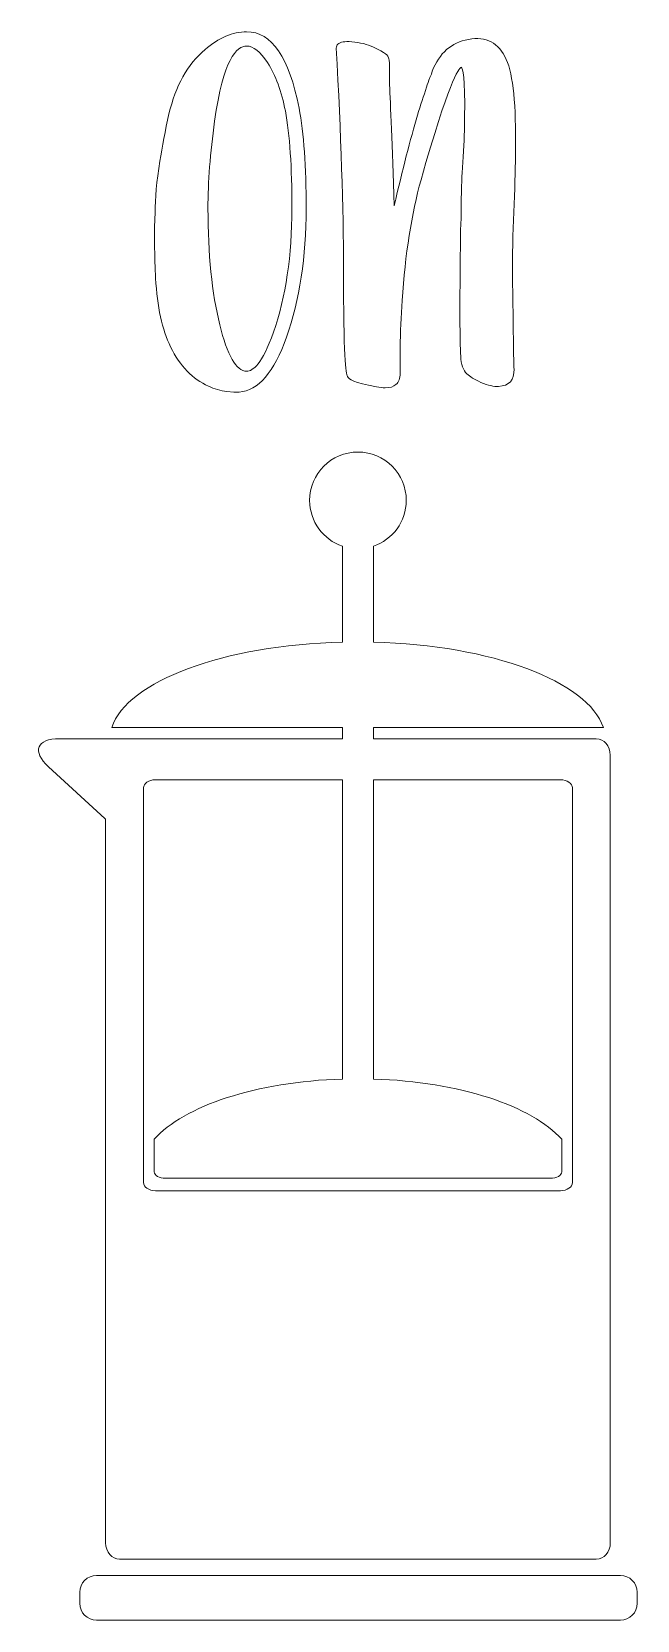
# Model space of a CAD drawing. Header units: inches. Extents: x 4.4 to 7.6, y -11.8 to -0.2.
# Drawn here: x 4.96 to 7.02, y -11.75 to -6.35 of the extents above; entities that cross this region are included whole.
import ezdxf

# ---------------------------------------------------------------- set-up
doc = ezdxf.new("R2010")
doc.units = ezdxf.units.IN
doc.header["$MEASUREMENT"] = 0
doc.layers.add('Layer 1', color=7, linetype='Continuous')

msp = doc.modelspace()

# ---------------------------------------------------------------- linework, layer by layer
at = {"layer": 'Layer 1', "lineweight": 0}
for points, knots in [([(5.6894, -6.35), (5.6422, -6.35), (5.5946, -6.3703), (5.5478, -6.4104), (5.4884, -6.461), (5.4471, -6.5346), (5.4251, -6.6289), (5.4121, -6.6864), (5.4017, -6.7407), (5.3942, -6.7901), (5.3834, -6.8582), (5.3779, -6.917), (5.3779, -6.9647), (5.3779, -6.9647), (5.3763, -7.0137), (5.3763, -7.0137), (5.3763, -7.0137), (5.3763, -7.0688), (5.3763, -7.0688), (5.3763, -7.1146), (5.3774, -7.1546), (5.3795, -7.1878), (5.385, -7.2847), (5.4022, -7.3633), (5.4306, -7.4213), (5.4627, -7.4865), (5.5061, -7.5315), (5.5595, -7.5549), (5.5796, -7.5638), (5.6005, -7.57), (5.6223, -7.5734), (5.6223, -7.5734), (5.6455, -7.575), (5.6455, -7.575), (5.6455, -7.575), (5.664, -7.575), (5.664, -7.575), (5.7288, -7.5705), (5.783, -7.5075), (5.8251, -7.388), (5.8696, -7.2622), (5.8921, -7.115), (5.8921, -6.9504), (5.8921, -6.8088), (5.8839, -6.6941), (5.8676, -6.6097), (5.8345, -6.4374), (5.7745, -6.35), (5.6894, -6.35)], [0, 0, 0, 0, 1, 1, 1, 2, 2, 2, 3, 3, 3, 4, 4, 4, 5, 5, 5, 6, 6, 6, 7, 7, 7, 8, 8, 8, 9, 9, 9, 10, 10, 10, 11, 11, 11, 12, 12, 12, 13, 13, 13, 14, 14, 14, 15, 15, 15, 16, 16, 16, 16]), ([(6.573, -6.444), (6.5476, -6.3874), (6.5042, -6.3646), (6.4442, -6.3761), (6.3864, -6.3863), (6.345, -6.4224), (6.3211, -6.4841), (6.3211, -6.4841), (6.3182, -6.4944), (6.3182, -6.4944), (6.3182, -6.4944), (6.3132, -6.506), (6.3132, -6.506), (6.3088, -6.5169), (6.3049, -6.5281), (6.3017, -6.5388), (6.2918, -6.5674), (6.2814, -6.5991), (6.2708, -6.6333), (6.2466, -6.7152), (6.22, -6.8189), (6.1917, -6.9421), (6.1842, -6.7303), (6.179, -6.5951), (6.1761, -6.5301), (6.1761, -6.5301), (6.1761, -6.47), (6.1761, -6.47), (6.1761, -6.4483), (6.1739, -6.4411), (6.1725, -6.4386), (6.1704, -6.4312), (6.1626, -6.4212), (6.1212, -6.4027), (6.0999, -6.3926), (6.0749, -6.3864), (6.047, -6.3841), (6.0228, -6.3824), (6.0079, -6.3848), (6.0003, -6.3919), (5.9965, -6.3954), (5.9946, -6.4), (5.9946, -6.4055), (6.0107, -6.7006), (6.0189, -6.9527), (6.0189, -7.1549), (6.0189, -7.4589), (6.0264, -7.5109), (6.0329, -7.5223), (6.0378, -7.5311), (6.0533, -7.5422), (6.1308, -7.5571), (6.1421, -7.5593), (6.1521, -7.5604), (6.1609, -7.5604), (6.1769, -7.5604), (6.189, -7.5568), (6.1977, -7.5494), (6.2076, -7.5411), (6.2123, -7.5284), (6.2118, -7.5119), (6.2118, -7.5119), (6.2118, -7.4244), (6.2118, -7.4244), (6.2128, -7.3713), (6.215, -7.3174), (6.2183, -7.2641), (6.229, -7.1065), (6.2507, -6.9683), (6.2829, -6.8536), (6.3764, -6.5236), (6.4099, -6.4747), (6.4204, -6.4702), (6.4243, -6.4753), (6.4336, -6.502), (6.4311, -6.6404), (6.4311, -6.6779), (6.4295, -6.7231), (6.4263, -6.7747), (6.4263, -6.7747), (6.423, -6.8298), (6.423, -6.8298), (6.4219, -6.8485), (6.4214, -6.86), (6.4214, -6.8638), (6.4203, -6.8802), (6.4198, -6.9128), (6.4198, -6.963), (6.4176, -7.0165), (6.4165, -7.0728), (6.4165, -7.1304), (6.4143, -7.2843), (6.4149, -7.3931), (6.4181, -7.4538), (6.4193, -7.4807), (6.4261, -7.5005), (6.4387, -7.513), (6.449, -7.5222), (6.4645, -7.5316), (6.4864, -7.542), (6.5115, -7.5523), (6.5312, -7.5567), (6.5465, -7.5556), (6.5825, -7.5543), (6.6009, -7.5341), (6.5996, -7.4966), (6.5986, -7.483), (6.598, -7.4603), (6.598, -7.4289), (6.597, -7.3938), (6.5964, -7.3567), (6.5964, -7.3186), (6.5942, -7.2166), (6.5937, -7.137), (6.5948, -7.0818), (6.5948, -7.0655), (6.5953, -7.0438), (6.5964, -7.0172), (6.5964, -7.0172), (6.5997, -6.9361), (6.5997, -6.9361), (6.6029, -6.8616), (6.6045, -6.8003), (6.6045, -6.7541), (6.6067, -6.5989), (6.5964, -6.4975), (6.573, -6.4441), (6.573, -6.4441), (6.573, -6.444), (6.573, -6.444)], [0, 0, 0, 0, 1, 1, 1, 2, 2, 2, 3, 3, 3, 4, 4, 4, 5, 5, 5, 6, 6, 6, 7, 7, 7, 8, 8, 8, 9, 9, 9, 10, 10, 10, 11, 11, 11, 12, 12, 12, 13, 13, 13, 14, 14, 14, 15, 15, 15, 16, 16, 16, 17, 17, 17, 18, 18, 18, 19, 19, 19, 20, 20, 20, 21, 21, 21, 22, 22, 22, 23, 23, 23, 24, 24, 24, 25, 25, 25, 26, 26, 26, 27, 27, 27, 28, 28, 28, 29, 29, 29, 30, 30, 30, 31, 31, 31, 32, 32, 32, 33, 33, 33, 34, 34, 34, 35, 35, 35, 36, 36, 36, 37, 37, 37, 38, 38, 38, 39, 39, 39, 40, 40, 40, 41, 41, 41, 42, 42, 42, 43, 43, 43, 43]), ([(5.6894, -7.5039), (5.6542, -7.5039), (5.6227, -7.4493), (5.5981, -7.346), (5.5714, -7.239), (5.5578, -7.1059), (5.5578, -6.9504), (5.5578, -6.8612), (5.5654, -6.7616), (5.5804, -6.6545), (5.6092, -6.4429), (5.6555, -6.3985), (5.6894, -6.3985), (5.7123, -6.3985), (5.7363, -6.4175), (5.7605, -6.4548), (5.788, -6.4982), (5.8084, -6.5535), (5.8211, -6.6192), (5.836, -6.6995), (5.8436, -6.8109), (5.8436, -6.9504), (5.8436, -7.1099), (5.8225, -7.2516), (5.7808, -7.3713), (5.7421, -7.4809), (5.7097, -7.5039), (5.6894, -7.5039)], [0, 0, 0, 0, 1, 1, 1, 2, 2, 2, 3, 3, 3, 4, 4, 4, 5, 5, 5, 6, 6, 6, 7, 7, 7, 8, 8, 8, 9, 9, 9, 9]), ([(6.8791, -8.7534), (6.8791, -8.7534), (6.8792, -8.7533), (6.8792, -8.7533), (6.8792, -8.7533), (6.1211, -8.7533), (6.1211, -8.7533), (6.1211, -8.7533), (6.1211, -8.7149), (6.1211, -8.7149), (6.5186, -8.715), (6.8998, -8.7151), (6.9034, -8.7151), (6.9034, -8.7151), (6.9034, -8.7151), (6.9034, -8.7151), (6.8502, -8.558), (6.5241, -8.4353), (6.1211, -8.4252), (6.1211, -8.4252), (6.1211, -8.0988), (6.1211, -8.0988), (6.1859, -8.0768), (6.2327, -8.0155), (6.2327, -7.9432), (6.2327, -7.8524), (6.159, -7.7787), (6.0682, -7.7787), (5.9774, -7.7787), (5.9038, -7.8524), (5.9038, -7.9432), (5.9038, -8.0155), (5.9505, -8.0768), (6.0153, -8.0988), (6.0153, -8.0988), (6.0153, -8.4251), (6.0153, -8.4251), (5.611, -8.4348), (5.2835, -8.5576), (5.2302, -8.7151), (5.236, -8.7148), (5.6179, -8.7148), (6.0153, -8.7149), (6.0153, -8.7149), (6.0153, -8.7533), (6.0153, -8.7533), (6.0153, -8.7533), (5.0522, -8.7533), (5.0522, -8.7533), (4.9747, -8.7533), (4.958, -8.7962), (5.0151, -8.8486), (5.0151, -8.8486), (5.2068, -9.0245), (5.2068, -9.0245), (5.2077, -9.0253), (5.2085, -9.026), (5.2094, -9.0267), (5.2094, -9.0267), (5.2094, -11.4874), (5.2094, -11.4874), (5.2094, -11.5178), (5.2309, -11.5428), (5.2571, -11.5428), (5.2571, -11.5428), (6.8792, -11.5428), (6.8792, -11.5428), (6.9055, -11.5428), (6.927, -11.5178), (6.927, -11.4874), (6.927, -11.4874), (6.927, -8.8088), (6.927, -8.8088), (6.927, -8.7783), (6.9054, -8.7534), (6.8791, -8.7534)], [0, 0, 0, 0, 1, 1, 1, 2, 2, 2, 3, 3, 3, 4, 4, 4, 5, 5, 5, 6, 6, 6, 7, 7, 7, 8, 8, 8, 9, 9, 9, 10, 10, 10, 11, 11, 11, 12, 12, 12, 13, 13, 13, 14, 14, 14, 15, 15, 15, 16, 16, 16, 17, 17, 17, 18, 18, 18, 19, 19, 19, 20, 20, 20, 21, 21, 21, 22, 22, 22, 23, 23, 23, 24, 24, 24, 25, 25, 25, 25]), ([(6.7982, -10.2622), (6.7982, -10.2774), (6.7799, -10.2899), (6.7576, -10.2899), (6.7576, -10.2899), (5.3788, -10.2899), (5.3788, -10.2899), (5.3565, -10.2899), (5.3382, -10.2774), (5.3382, -10.2622), (5.3382, -10.2622), (5.3382, -8.9205), (5.3382, -8.9205), (5.3382, -8.9053), (5.3565, -8.8928), (5.3788, -8.8928), (5.3788, -8.8928), (6.0153, -8.8928), (6.0153, -8.8928), (6.0153, -8.8928), (6.0153, -9.9102), (6.0153, -9.9102), (5.7222, -9.9191), (5.4761, -10.0015), (5.3747, -10.1151), (5.3747, -10.1151), (5.3747, -10.2255), (5.3747, -10.2255), (5.3747, -10.2377), (5.3921, -10.2476), (5.4133, -10.2476), (5.4133, -10.2476), (6.7231, -10.2476), (6.7231, -10.2476), (6.7443, -10.2476), (6.7617, -10.2377), (6.7617, -10.2255), (6.7617, -10.2255), (6.7617, -10.1151), (6.7617, -10.1151), (6.6602, -10.0015), (6.4142, -9.9191), (6.1211, -9.9102), (6.1211, -9.9102), (6.1211, -8.8928), (6.1211, -8.8928), (6.1211, -8.8928), (6.7576, -8.8928), (6.7576, -8.8928), (6.7799, -8.8928), (6.7982, -8.9053), (6.7982, -8.9205), (6.7982, -8.9205), (6.7982, -10.2622), (6.7982, -10.2622)], [0, 0, 0, 0, 1, 1, 1, 2, 2, 2, 3, 3, 3, 4, 4, 4, 5, 5, 5, 6, 6, 6, 7, 7, 7, 8, 8, 8, 9, 9, 9, 10, 10, 10, 11, 11, 11, 12, 12, 12, 13, 13, 13, 14, 14, 14, 15, 15, 15, 16, 16, 16, 17, 17, 17, 18, 18, 18, 18]), ([(6.9613, -11.75), (6.9613, -11.75), (5.1788, -11.75), (5.1788, -11.75), (5.1471, -11.75), (5.1212, -11.7241), (5.1212, -11.6925), (5.1212, -11.6925), (5.1212, -11.655), (5.1212, -11.655), (5.1212, -11.6234), (5.1471, -11.5975), (5.1788, -11.5975), (5.1788, -11.5975), (6.9613, -11.5975), (6.9613, -11.5975), (6.9929, -11.5975), (7.0188, -11.6234), (7.0188, -11.655), (7.0188, -11.655), (7.0188, -11.6925), (7.0188, -11.6925), (7.0188, -11.7241), (6.9929, -11.75), (6.9613, -11.75)], [0, 0, 0, 0, 1, 1, 1, 2, 2, 2, 3, 3, 3, 4, 4, 4, 5, 5, 5, 6, 6, 6, 7, 7, 7, 8, 8, 8, 8])]:
    msp.add_open_spline(points, degree=3, knots=knots, dxfattribs=at)

doc.saveas('drawing.dxf')
